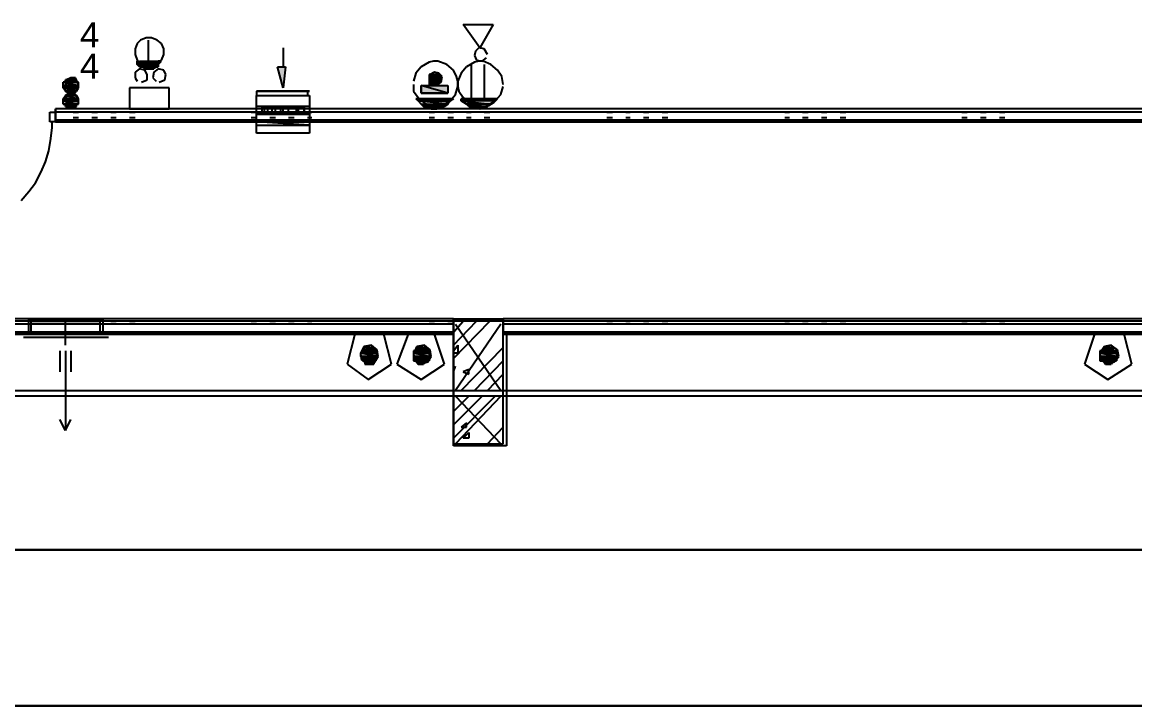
# Model space of a CAD drawing. Header units: millimetres. Extents: x 5 to 415, y 48 to 251.
# Drawn here: x 308.08 to 325.83, y 97.3 to 108.2 of the extents above; entities that cross this region are included whole.
import ezdxf

# ---------------------------------------------------------------- set-up
doc = ezdxf.new("R2010")
doc.units = ezdxf.units.MM
for name, color, linetype in [('H', 7, 'Continuous'), ('P', 7, 'Continuous'), ('T', 7, 'Continuous')]:
    doc.layers.add(name, color=color, linetype=linetype)

msp = doc.modelspace()

# ---------------------------------------------------------------- hatches: boundary and pattern name
at = {"layer": 'H', "linetype": 'Continuous'}
for points in [[(309.915, 107.527), (309.915, 107.562), (309.968, 107.562), (309.915, 107.527)], [(309.968, 107.491), (309.915, 107.527), (309.968, 107.562), (309.968, 107.491)], [(309.968, 107.491), (309.968, 107.562), (310.003, 107.562), (310.003, 107.491), (309.968, 107.491)], [(310.003, 107.491), (310.003, 107.562), (310.056, 107.562), (310.056, 107.438), (310.003, 107.491)], [(310.056, 107.438), (310.056, 107.562), (310.092, 107.562), (310.092, 107.438), (310.056, 107.438)], [(310.092, 107.438), (310.092, 107.562), (310.127, 107.562), (310.127, 107.438), (310.092, 107.438)], [(310.127, 107.438), (310.127, 107.562), (310.18, 107.562), (310.18, 107.438), (310.127, 107.438)], [(310.18, 107.438), (310.18, 107.562), (310.215, 107.562), (310.215, 107.491), (310.18, 107.438)], [(310.215, 107.491), (310.215, 107.562), (310.268, 107.562), (310.268, 107.491), (310.215, 107.491)], [(310.268, 107.527), (310.268, 107.562), (310.303, 107.562), (310.268, 107.527)], [(312.244, 107.156), (312.173, 107.491), (312.297, 107.491), (312.244, 107.156)], [(308.786, 107.227), (308.786, 107.28), (308.945, 107.28), (308.945, 107.227), (308.786, 107.227)], [(308.822, 107.28), (308.857, 107.315), (308.91, 107.28), (308.822, 107.28)], [(314.572, 107.315), (314.572, 107.368), (314.748, 107.368), (314.748, 107.315), (314.572, 107.315)], [(314.572, 107.28), (314.572, 107.315), (314.748, 107.315), (314.748, 107.28), (314.572, 107.28)], [(314.572, 107.227), (314.572, 107.28), (314.748, 107.28), (314.748, 107.227), (314.572, 107.227)], [(308.733, 107.192), (308.733, 107.227), (308.998, 107.227), (308.998, 107.192), (308.733, 107.192)], [(308.733, 107.156), (308.733, 107.192), (308.998, 107.192), (308.998, 107.156), (308.733, 107.156)], [(308.786, 107.103), (308.733, 107.156), (308.998, 107.156), (308.945, 107.103), (308.786, 107.103)], [(308.822, 107.068), (308.786, 107.103), (308.945, 107.103), (308.91, 107.068), (308.822, 107.068)], [(308.786, 107.015), (308.822, 107.068), (308.91, 107.068), (308.945, 107.015), (308.786, 107.015)], [(314.448, 107.068), (314.448, 107.192), (314.872, 107.192), (314.872, 107.068), (314.448, 107.068)], [(314.572, 107.192), (314.572, 107.227), (314.748, 107.227), (314.713, 107.192), (314.572, 107.192)], [(308.733, 106.98), (308.786, 107.015), (308.945, 107.015), (308.998, 106.98), (308.733, 106.98)], [(308.733, 106.927), (308.733, 106.98), (308.998, 106.98), (308.998, 106.927), (308.733, 106.927)], [(308.733, 106.892), (308.733, 106.927), (308.998, 106.927), (308.998, 106.892), (308.733, 106.892)], [(308.786, 106.856), (308.786, 106.892), (308.945, 106.892), (308.945, 106.856), (308.786, 106.856)], [(314.413, 106.927), (314.36, 106.98), (314.96, 106.98), (314.925, 106.927), (314.413, 106.927)], [(314.448, 106.892), (314.413, 106.927), (314.925, 106.927), (314.872, 106.892), (314.448, 106.892)], [(314.501, 106.856), (314.448, 106.892), (314.872, 106.892), (314.837, 106.856), (314.501, 106.856)], [(315.083, 106.927), (315.083, 106.98), (315.683, 106.98), (315.63, 106.927), (315.083, 106.927)], [(315.172, 106.892), (315.083, 106.927), (315.63, 106.927), (315.56, 106.892), (315.172, 106.892)], [(315.207, 106.856), (315.172, 106.892), (315.56, 106.892), (315.507, 106.856), (315.207, 106.856)], [(308.857, 106.803), (308.822, 106.856), (308.91, 106.856), (308.857, 106.803)], [(314.625, 106.803), (314.572, 106.856), (314.748, 106.856), (314.713, 106.803), (314.625, 106.803)], [(315.348, 106.803), (315.26, 106.856), (315.472, 106.856), (315.383, 106.803), (315.348, 106.803)], [(313.514, 102.958), (313.567, 102.993), (313.69, 102.993), (313.725, 102.958), (313.514, 102.958)], [(314.36, 102.958), (314.36, 102.993), (314.537, 102.993), (314.537, 102.958), (314.36, 102.958)], [(325.332, 102.958), (325.332, 102.993), (325.508, 102.993), (325.508, 102.958), (325.332, 102.958)], [(313.478, 102.87), (313.478, 102.923), (313.725, 102.923), (313.778, 102.87), (313.478, 102.87)], [(313.514, 102.835), (313.478, 102.87), (313.725, 102.87), (313.725, 102.835), (313.514, 102.835)], [(313.514, 102.923), (313.514, 102.958), (313.725, 102.958), (313.725, 102.923), (313.514, 102.923)], [(313.514, 102.782), (313.514, 102.835), (313.725, 102.835), (313.725, 102.782), (313.514, 102.782)], [(314.325, 102.923), (314.325, 102.958), (314.572, 102.958), (314.572, 102.923), (314.325, 102.923)], [(314.325, 102.87), (314.325, 102.923), (314.572, 102.923), (314.572, 102.87), (314.325, 102.87)], [(314.325, 102.835), (314.325, 102.87), (314.572, 102.87), (314.572, 102.835), (314.325, 102.835)], [(314.325, 102.782), (314.325, 102.835), (314.572, 102.835), (314.572, 102.782), (314.325, 102.782)], [(325.296, 102.923), (325.296, 102.958), (325.543, 102.958), (325.543, 102.923), (325.296, 102.923)], [(325.296, 102.87), (325.296, 102.923), (325.543, 102.923), (325.543, 102.87), (325.296, 102.87)], [(325.296, 102.835), (325.296, 102.87), (325.543, 102.87), (325.543, 102.835), (325.296, 102.835)], [(325.296, 102.782), (325.296, 102.835), (325.543, 102.835), (325.543, 102.782), (325.296, 102.782)], [(313.567, 102.747), (313.567, 102.782), (313.69, 102.782), (313.69, 102.747), (313.567, 102.747)], [(314.413, 102.747), (314.36, 102.782), (314.537, 102.782), (314.501, 102.747), (314.413, 102.747)], [(325.367, 102.747), (325.332, 102.782), (325.508, 102.782), (325.455, 102.747), (325.367, 102.747)]]:
    msp.add_hatch(color=256, dxfattribs=at).paths.add_polyline_path(points)

# ---------------------------------------------------------------- linework, layer by layer
at = {"layer": 'P'}
for points in [[(315.383, 107.791), (315.119, 108.162)], [(315.119, 108.162), (315.595, 108.162)], [(315.595, 108.162), (315.383, 107.791)], [(310.056, 107.95), (309.968, 107.915)], [(310.056, 107.95), (309.968, 107.915)], [(310.145, 107.95), (310.056, 107.95)], [(310.145, 107.95), (310.056, 107.95)], [(310.233, 107.915), (310.145, 107.95)], [(310.233, 107.915), (310.145, 107.95)], [(309.915, 107.862), (309.88, 107.774)], [(309.915, 107.862), (309.88, 107.774)], [(309.88, 107.774), (309.88, 107.685)], [(309.88, 107.774), (309.88, 107.685)], [(309.968, 107.915), (309.915, 107.862)], [(309.968, 107.915), (309.915, 107.862)], [(310.092, 107.915), (310.092, 107.456)], [(310.303, 107.862), (310.233, 107.915)], [(310.303, 107.862), (310.233, 107.915)], [(310.339, 107.774), (310.303, 107.862)], [(310.339, 107.774), (310.303, 107.862)], [(310.339, 107.685), (310.339, 107.774)], [(310.339, 107.685), (310.339, 107.774)], [(312.244, 107.791), (312.244, 107.491)], [(315.366, 107.791), (315.313, 107.738)], [(315.454, 107.774), (315.366, 107.791)], [(315.507, 107.685), (315.454, 107.774)], [(309.88, 107.685), (309.915, 107.597)], [(309.88, 107.685), (309.915, 107.597)], [(309.915, 107.597), (309.968, 107.527)], [(309.915, 107.597), (309.968, 107.527)], [(310.233, 107.527), (310.303, 107.597)], [(310.233, 107.527), (310.303, 107.597)], [(310.303, 107.597), (310.339, 107.685)], [(310.303, 107.597), (310.339, 107.685)], [(315.313, 107.738), (315.295, 107.668)], [(315.295, 107.668), (315.33, 107.597)], [(315.33, 107.597), (315.419, 107.58)], [(315.419, 107.58), (315.489, 107.633)], [(309.951, 107.456), (309.88, 107.403)], [(309.915, 107.527), (309.915, 107.58)], [(309.915, 107.58), (309.915, 107.527)], [(309.915, 107.527), (309.951, 107.58)], [(309.951, 107.58), (309.915, 107.527)], [(309.915, 107.527), (309.951, 107.58)], [(309.951, 107.491), (309.915, 107.527)], [(310.003, 107.58), (309.951, 107.491)], [(310.003, 107.58), (309.951, 107.491)], [(309.951, 107.491), (309.951, 107.58)], [(309.951, 107.58), (310.003, 107.58)], [(309.951, 107.58), (309.951, 107.491)], [(309.951, 107.491), (310.003, 107.491)], [(310.039, 107.438), (309.951, 107.456)], [(309.968, 107.527), (310.056, 107.491)], [(309.968, 107.527), (310.056, 107.491)], [(310.039, 107.58), (310.003, 107.491)], [(310.039, 107.58), (310.003, 107.491)], [(310.003, 107.491), (310.003, 107.58)], [(310.003, 107.58), (310.039, 107.58)], [(310.003, 107.491), (310.003, 107.58)], [(310.003, 107.491), (310.039, 107.456)], [(310.092, 107.58), (310.039, 107.456)], [(310.092, 107.58), (310.039, 107.456)], [(310.039, 107.456), (310.039, 107.58)], [(310.039, 107.58), (310.092, 107.58)], [(310.039, 107.456), (310.039, 107.58)], [(310.039, 107.456), (310.092, 107.456)], [(310.074, 107.368), (310.039, 107.438)], [(310.127, 107.58), (310.092, 107.456)], [(310.127, 107.58), (310.092, 107.456)], [(310.092, 107.456), (310.092, 107.58)], [(310.092, 107.58), (310.127, 107.58)], [(310.092, 107.456), (310.092, 107.58)], [(310.092, 107.456), (310.127, 107.456)], [(310.109, 107.491), (310.233, 107.527)], [(310.109, 107.491), (310.233, 107.527)], [(310.162, 107.58), (310.127, 107.456)], [(310.162, 107.58), (310.127, 107.456)], [(310.127, 107.456), (310.127, 107.58)], [(310.127, 107.58), (310.162, 107.58)], [(310.127, 107.456), (310.127, 107.58)], [(310.127, 107.456), (310.162, 107.456)], [(310.215, 107.58), (310.162, 107.456)], [(310.215, 107.58), (310.162, 107.456)], [(310.162, 107.456), (310.162, 107.58)], [(310.162, 107.58), (310.215, 107.58)], [(310.162, 107.456), (310.162, 107.58)], [(310.162, 107.456), (310.215, 107.491)], [(310.25, 107.456), (310.18, 107.403)], [(310.25, 107.58), (310.215, 107.491)], [(310.25, 107.58), (310.215, 107.491)], [(310.215, 107.491), (310.215, 107.58)], [(310.215, 107.58), (310.25, 107.58)], [(310.215, 107.491), (310.215, 107.58)], [(310.215, 107.491), (310.25, 107.491)], [(310.303, 107.58), (310.25, 107.58)], [(310.25, 107.58), (310.303, 107.58)], [(310.25, 107.491), (310.25, 107.58)], [(310.25, 107.58), (310.25, 107.491)], [(310.25, 107.491), (310.25, 107.58)], [(310.25, 107.58), (310.25, 107.527)], [(310.25, 107.491), (310.25, 107.58)], [(310.25, 107.527), (310.25, 107.527)], [(310.25, 107.527), (310.25, 107.527)], [(310.25, 107.527), (310.25, 107.491)], [(310.339, 107.438), (310.25, 107.456)], [(310.303, 107.58), (310.303, 107.58)], [(310.303, 107.58), (310.303, 107.58)], [(310.374, 107.368), (310.339, 107.438)], [(312.244, 107.156), (312.155, 107.491)], [(312.155, 107.491), (312.279, 107.491)], [(312.279, 107.491), (312.244, 107.156)], [(314.448, 107.491), (314.36, 107.386)], [(314.572, 107.562), (314.448, 107.491)], [(314.643, 107.58), (314.572, 107.562)], [(314.713, 107.58), (314.643, 107.58)], [(314.854, 107.527), (314.713, 107.58)], [(314.96, 107.438), (314.854, 107.527)], [(315.013, 107.333), (314.96, 107.438)], [(315.172, 107.491), (315.083, 107.386)], [(315.172, 107.491), (315.083, 107.386)], [(315.295, 107.562), (315.172, 107.491)], [(315.295, 107.562), (315.172, 107.491)], [(315.242, 107.527), (315.242, 106.98)], [(315.366, 107.58), (315.295, 107.562)], [(315.366, 107.58), (315.295, 107.562)], [(315.436, 107.58), (315.366, 107.58)], [(315.436, 107.58), (315.366, 107.58)], [(315.56, 107.527), (315.436, 107.58)], [(315.56, 107.527), (315.436, 107.58)], [(315.454, 107.527), (315.454, 106.98)], [(315.666, 107.438), (315.56, 107.527)], [(315.666, 107.438), (315.56, 107.527)], [(315.736, 107.333), (315.666, 107.438)], [(315.736, 107.333), (315.666, 107.438)], [(308.98, 107.244), (308.733, 107.244)], [(308.733, 107.244), (308.769, 107.244)], [(308.98, 107.244), (308.733, 107.244)], [(308.733, 107.244), (308.98, 107.192)], [(308.733, 107.244), (308.98, 107.192)], [(308.733, 107.192), (308.733, 107.244)], [(308.786, 107.28), (308.769, 107.192)], [(308.945, 107.28), (308.769, 107.28)], [(308.769, 107.28), (308.822, 107.28)], [(308.945, 107.28), (308.769, 107.28)], [(308.769, 107.28), (308.945, 107.28)], [(308.769, 107.28), (308.945, 107.28)], [(308.945, 107.28), (308.769, 107.28)], [(308.945, 107.28), (308.769, 107.28)], [(308.769, 107.28), (308.945, 107.244)], [(308.769, 107.28), (308.945, 107.244)], [(308.769, 107.244), (308.769, 107.28)], [(308.945, 107.244), (308.769, 107.244)], [(308.945, 107.244), (308.769, 107.244)], [(308.769, 107.244), (308.98, 107.244)], [(308.769, 107.244), (308.98, 107.244)], [(308.857, 107.315), (308.786, 107.28)], [(308.857, 107.315), (308.822, 107.28)], [(308.822, 107.28), (308.857, 107.315)], [(308.892, 107.28), (308.822, 107.28)], [(308.822, 107.28), (308.892, 107.28)], [(308.822, 107.28), (308.892, 107.28)], [(308.892, 107.28), (308.822, 107.28)], [(308.892, 107.28), (308.822, 107.28)], [(308.822, 107.28), (308.945, 107.28)], [(308.822, 107.28), (308.945, 107.28)], [(308.928, 107.315), (308.857, 107.315)], [(308.892, 107.28), (308.892, 107.28)], [(308.892, 107.28), (308.892, 107.28)], [(308.892, 107.28), (308.892, 107.28)], [(308.892, 107.28), (308.892, 107.28)], [(308.945, 107.28), (308.892, 107.28)], [(308.98, 107.209), (308.928, 107.315)], [(308.945, 107.28), (308.945, 107.28)], [(308.945, 107.28), (308.945, 107.28)], [(308.945, 107.244), (308.945, 107.28)], [(308.98, 107.244), (308.945, 107.244)], [(308.98, 107.192), (308.98, 107.244)], [(309.88, 107.403), (309.88, 107.315)], [(309.88, 107.315), (309.915, 107.262)], [(309.986, 107.244), (310.074, 107.28)], [(310.074, 107.28), (310.074, 107.368)], [(310.18, 107.403), (310.162, 107.315)], [(310.162, 107.315), (310.215, 107.262)], [(310.268, 107.244), (310.356, 107.28)], [(310.356, 107.28), (310.374, 107.368)], [(314.36, 107.386), (314.325, 107.262)], [(314.748, 107.315), (314.572, 107.368)], [(314.572, 107.368), (314.572, 107.315)], [(314.748, 107.315), (314.572, 107.368)], [(314.572, 107.368), (314.748, 107.368)], [(314.572, 107.368), (314.748, 107.368)], [(314.695, 107.368), (314.572, 107.368)], [(314.748, 107.368), (314.572, 107.368)], [(314.572, 107.368), (314.572, 107.368)], [(314.572, 107.368), (314.748, 107.368)], [(314.695, 107.368), (314.572, 107.368)], [(314.572, 107.368), (314.607, 107.368)], [(314.748, 107.28), (314.572, 107.315)], [(314.572, 107.315), (314.572, 107.28)], [(314.748, 107.28), (314.572, 107.315)], [(314.572, 107.315), (314.748, 107.315)], [(314.572, 107.315), (314.748, 107.315)], [(314.748, 107.315), (314.572, 107.315)], [(314.572, 107.315), (314.572, 107.315)], [(314.748, 107.315), (314.572, 107.315)], [(314.572, 107.315), (314.572, 107.315)], [(314.572, 107.315), (314.748, 107.315)], [(314.572, 107.315), (314.748, 107.315)], [(314.572, 107.297), (314.625, 107.209)], [(314.748, 107.244), (314.572, 107.28)], [(314.572, 107.28), (314.572, 107.244)], [(314.748, 107.244), (314.572, 107.28)], [(314.572, 107.28), (314.748, 107.28)], [(314.572, 107.28), (314.748, 107.28)], [(314.748, 107.28), (314.572, 107.28)], [(314.572, 107.28), (314.572, 107.28)], [(314.748, 107.28), (314.572, 107.28)], [(314.572, 107.28), (314.572, 107.28)], [(314.572, 107.28), (314.748, 107.28)], [(314.572, 107.28), (314.748, 107.28)], [(314.748, 107.28), (314.572, 107.28)], [(314.572, 107.28), (314.748, 107.28)], [(314.748, 107.28), (314.572, 107.28)], [(314.572, 107.28), (314.572, 107.28)], [(314.572, 107.28), (314.748, 107.28)], [(314.695, 107.192), (314.572, 107.244)], [(314.572, 107.244), (314.572, 107.192)], [(314.695, 107.192), (314.572, 107.244)], [(314.572, 107.244), (314.748, 107.244)], [(314.572, 107.244), (314.748, 107.244)], [(314.748, 107.244), (314.572, 107.244)], [(314.572, 107.244), (314.572, 107.244)], [(314.748, 107.244), (314.572, 107.244)], [(314.572, 107.244), (314.572, 107.244)], [(314.572, 107.244), (314.748, 107.244)], [(314.572, 107.244), (314.748, 107.244)], [(314.748, 107.244), (314.572, 107.244)], [(314.572, 107.244), (314.748, 107.244)], [(314.748, 107.244), (314.572, 107.244)], [(314.572, 107.244), (314.572, 107.244)], [(314.572, 107.244), (314.748, 107.244)], [(314.66, 107.403), (314.59, 107.368)], [(314.607, 107.368), (314.695, 107.368)], [(314.695, 107.368), (314.607, 107.368)], [(314.607, 107.368), (314.695, 107.368)], [(314.607, 107.368), (314.695, 107.368)], [(314.695, 107.368), (314.607, 107.368)], [(314.607, 107.368), (314.607, 107.368)], [(314.695, 107.368), (314.607, 107.368)], [(314.607, 107.368), (314.66, 107.368)], [(314.66, 107.368), (314.607, 107.368)], [(314.607, 107.368), (314.66, 107.368)], [(314.731, 107.386), (314.66, 107.403)], [(314.66, 107.368), (314.695, 107.368)], [(314.66, 107.368), (314.66, 107.368)], [(314.66, 107.368), (314.66, 107.368)], [(314.748, 107.368), (314.695, 107.368)], [(314.748, 107.244), (314.695, 107.192)], [(314.695, 107.192), (314.766, 107.244)], [(314.784, 107.333), (314.731, 107.386)], [(314.748, 107.368), (314.748, 107.315)], [(314.748, 107.315), (314.748, 107.28)], [(314.748, 107.28), (314.748, 107.244)], [(314.766, 107.244), (314.784, 107.333)], [(315.031, 107.262), (315.013, 107.333)], [(315.083, 107.386), (315.031, 107.262)], [(315.083, 107.386), (315.031, 107.262)], [(315.031, 107.262), (315.031, 107.174)], [(315.031, 107.262), (315.031, 107.174)], [(315.031, 107.174), (315.031, 107.262)], [(315.754, 107.209), (315.736, 107.333)], [(315.754, 107.209), (315.736, 107.333)], [(308.98, 107.192), (308.733, 107.192)], [(308.98, 107.192), (308.733, 107.192)], [(308.733, 107.192), (308.98, 107.192)], [(308.733, 107.192), (308.98, 107.192)], [(308.98, 107.192), (308.733, 107.192)], [(308.98, 107.192), (308.733, 107.192)], [(308.733, 107.192), (308.98, 107.156)], [(308.733, 107.192), (308.98, 107.156)], [(308.733, 107.156), (308.733, 107.192)], [(308.98, 107.156), (308.733, 107.156)], [(308.98, 107.156), (308.733, 107.156)], [(308.733, 107.156), (308.98, 107.156)], [(308.733, 107.156), (308.98, 107.156)], [(308.98, 107.156), (308.733, 107.156)], [(308.98, 107.156), (308.733, 107.156)], [(308.733, 107.156), (308.945, 107.103)], [(308.733, 107.156), (308.945, 107.103)], [(308.769, 107.103), (308.733, 107.156)], [(308.769, 107.192), (308.822, 107.121)], [(308.945, 107.103), (308.769, 107.103)], [(308.945, 107.103), (308.769, 107.103)], [(308.769, 107.103), (308.945, 107.103)], [(308.769, 107.103), (308.945, 107.103)], [(308.945, 107.103), (308.769, 107.103)], [(308.945, 107.103), (308.769, 107.103)], [(308.769, 107.103), (308.945, 107.103)], [(308.945, 107.103), (308.769, 107.103)], [(308.769, 107.103), (308.945, 107.103)], [(308.945, 107.103), (308.769, 107.103)], [(308.769, 107.103), (308.892, 107.068)], [(308.769, 107.103), (308.892, 107.068)], [(308.822, 107.068), (308.769, 107.103)], [(308.769, 107.033), (308.822, 107.068)], [(308.857, 107.068), (308.786, 107.015)], [(308.822, 107.121), (308.892, 107.121)], [(308.857, 107.068), (308.822, 107.068)], [(308.822, 107.068), (308.857, 107.068)], [(308.892, 107.068), (308.822, 107.068)], [(308.822, 107.068), (308.892, 107.068)], [(308.822, 107.068), (308.892, 107.068)], [(308.892, 107.068), (308.822, 107.068)], [(308.892, 107.068), (308.822, 107.068)], [(308.822, 107.068), (308.945, 107.033)], [(308.822, 107.068), (308.945, 107.033)], [(308.892, 107.068), (308.822, 107.068)], [(308.892, 107.068), (308.822, 107.068)], [(308.822, 107.068), (308.892, 107.068)], [(308.822, 107.068), (308.892, 107.068)], [(308.892, 107.068), (308.822, 107.068)], [(308.857, 107.068), (308.822, 107.068)], [(308.822, 107.068), (308.857, 107.068)], [(308.928, 107.05), (308.857, 107.068)], [(308.857, 107.068), (308.892, 107.068)], [(308.892, 107.068), (308.857, 107.068)], [(308.892, 107.121), (308.963, 107.156)], [(308.892, 107.068), (308.945, 107.103)], [(308.892, 107.068), (308.892, 107.068)], [(308.892, 107.068), (308.892, 107.068)], [(308.892, 107.068), (308.892, 107.068)], [(308.892, 107.068), (308.892, 107.068)], [(308.945, 107.033), (308.892, 107.068)], [(308.892, 107.068), (308.892, 107.068)], [(308.892, 107.068), (308.892, 107.068)], [(308.945, 107.103), (308.98, 107.156)], [(308.945, 107.103), (308.945, 107.103)], [(308.945, 107.103), (308.945, 107.103)], [(308.945, 107.103), (308.945, 107.103)], [(308.98, 107.192), (308.98, 107.192)], [(308.98, 107.192), (308.98, 107.192)], [(308.98, 107.156), (308.98, 107.192)], [(308.98, 107.156), (308.98, 107.156)], [(308.98, 107.156), (308.98, 107.156)], [(310.427, 107.156), (309.792, 107.156)], [(309.792, 107.156), (309.792, 106.821)], [(310.427, 106.821), (310.427, 107.156)], [(312.667, 107.103), (311.82, 107.103)], [(311.82, 107.103), (312.667, 107.103)], [(311.82, 107.103), (311.82, 107.033)], [(312.632, 107.103), (312.632, 107.033)], [(314.325, 107.209), (314.325, 107.103)], [(314.325, 107.103), (314.396, 106.998)], [(314.872, 107.068), (314.448, 107.192)], [(314.448, 107.192), (314.448, 107.068)], [(314.872, 107.068), (314.448, 107.192)], [(314.448, 107.192), (314.872, 107.192)], [(314.448, 107.192), (314.872, 107.192)], [(314.448, 107.068), (314.448, 107.192)], [(314.448, 107.068), (314.872, 107.068)], [(314.872, 107.068), (314.448, 107.068)], [(314.572, 107.192), (314.695, 107.192)], [(314.695, 107.192), (314.572, 107.192)], [(314.572, 107.192), (314.695, 107.192)], [(314.607, 107.192), (314.572, 107.192)], [(314.572, 107.192), (314.695, 107.192)], [(314.607, 107.192), (314.607, 107.192)], [(314.607, 107.192), (314.607, 107.192)], [(314.66, 107.192), (314.607, 107.192)], [(314.607, 107.192), (314.66, 107.192)], [(314.607, 107.192), (314.66, 107.192)], [(314.66, 107.192), (314.607, 107.192)], [(314.607, 107.192), (314.695, 107.192)], [(314.695, 107.192), (314.607, 107.192)], [(314.695, 107.192), (314.607, 107.192)], [(314.625, 107.209), (314.695, 107.192)], [(314.872, 107.192), (314.872, 107.068)], [(314.872, 107.192), (314.872, 107.068)], [(314.995, 107.05), (315.031, 107.174)], [(315.031, 107.174), (315.048, 107.103)], [(315.031, 107.174), (315.048, 107.103)], [(315.048, 107.103), (315.119, 106.998)], [(315.048, 107.103), (315.119, 106.998)], [(315.718, 107.05), (315.754, 107.174)], [(315.718, 107.05), (315.754, 107.174)], [(308.733, 106.98), (308.769, 107.033)], [(308.98, 106.98), (308.733, 106.98)], [(308.98, 106.98), (308.733, 106.98)], [(308.733, 106.98), (308.98, 106.98)], [(308.733, 106.98), (308.98, 106.98)], [(308.98, 106.98), (308.733, 106.98)], [(308.98, 106.98), (308.733, 106.98)], [(308.733, 106.98), (308.98, 106.945)], [(308.733, 106.98), (308.98, 106.945)], [(308.733, 106.945), (308.733, 106.98)], [(308.98, 106.945), (308.733, 106.945)], [(308.98, 106.945), (308.733, 106.945)], [(308.733, 106.945), (308.98, 106.945)], [(308.733, 106.945), (308.98, 106.945)], [(308.98, 106.945), (308.733, 106.945)], [(308.98, 106.945), (308.733, 106.945)], [(308.733, 106.945), (308.98, 106.892)], [(308.733, 106.945), (308.98, 106.892)], [(308.733, 106.892), (308.733, 106.945)], [(308.98, 106.892), (308.733, 106.892)], [(308.98, 106.892), (308.733, 106.892)], [(308.733, 106.892), (308.945, 106.892)], [(308.733, 106.892), (308.945, 106.892)], [(308.769, 106.892), (308.733, 106.892)], [(308.945, 107.033), (308.769, 107.033)], [(308.945, 107.033), (308.769, 107.033)], [(308.769, 107.033), (308.945, 107.033)], [(308.769, 107.033), (308.945, 107.033)], [(308.945, 107.033), (308.769, 107.033)], [(308.945, 107.033), (308.769, 107.033)], [(308.769, 107.033), (308.945, 107.033)], [(308.945, 107.033), (308.769, 107.033)], [(308.769, 107.033), (308.945, 107.033)], [(308.945, 107.033), (308.769, 107.033)], [(308.769, 107.033), (308.98, 106.98)], [(308.769, 107.033), (308.98, 106.98)], [(308.786, 107.015), (308.769, 106.945)], [(308.769, 106.945), (308.822, 106.874)], [(308.945, 106.892), (308.769, 106.892)], [(308.945, 106.892), (308.769, 106.892)], [(308.769, 106.892), (308.945, 106.856)], [(308.769, 106.892), (308.945, 106.856)], [(308.769, 106.856), (308.769, 106.892)], [(308.892, 106.856), (308.963, 106.909)], [(308.98, 106.962), (308.928, 107.05)], [(308.945, 107.033), (308.945, 107.033)], [(308.945, 107.033), (308.945, 107.033)], [(308.945, 107.033), (308.945, 107.033)], [(308.98, 106.98), (308.945, 107.033)], [(308.945, 106.892), (308.98, 106.892)], [(308.945, 106.856), (308.945, 106.892)], [(308.98, 106.98), (308.98, 106.98)], [(308.98, 106.98), (308.98, 106.98)], [(308.98, 106.945), (308.98, 106.98)], [(308.98, 106.945), (308.98, 106.945)], [(308.98, 106.945), (308.98, 106.945)], [(308.98, 106.892), (308.98, 106.945)], [(311.82, 106.733), (311.82, 107.033)], [(311.82, 107.033), (312.667, 107.033)], [(312.667, 107.033), (312.667, 106.733)], [(314.907, 106.945), (314.36, 106.98)], [(314.36, 106.98), (314.396, 106.945)], [(314.907, 106.945), (314.36, 106.98)], [(314.36, 106.98), (314.96, 106.98)], [(314.96, 106.98), (314.36, 106.98)], [(314.396, 106.998), (314.501, 106.909)], [(314.872, 106.892), (314.396, 106.945)], [(314.396, 106.945), (314.448, 106.892)], [(314.872, 106.892), (314.396, 106.945)], [(314.396, 106.945), (314.907, 106.945)], [(314.396, 106.945), (314.907, 106.945)], [(314.819, 106.856), (314.448, 106.892)], [(314.448, 106.892), (314.484, 106.856)], [(314.819, 106.856), (314.448, 106.892)], [(314.448, 106.892), (314.872, 106.892)], [(314.448, 106.892), (314.872, 106.892)], [(314.501, 106.909), (314.643, 106.856)], [(314.784, 106.874), (314.907, 106.945)], [(314.872, 106.892), (314.819, 106.856)], [(314.907, 106.945), (314.872, 106.892)], [(314.907, 106.945), (314.995, 107.05)], [(314.96, 106.98), (314.907, 106.945)], [(315.666, 106.98), (315.083, 106.98)], [(315.083, 106.98), (315.63, 106.945)], [(315.083, 106.98), (315.63, 106.945)], [(315.083, 106.945), (315.083, 106.98)], [(315.666, 106.98), (315.083, 106.98)], [(315.63, 106.945), (315.083, 106.945)], [(315.63, 106.945), (315.083, 106.945)], [(315.083, 106.945), (315.542, 106.892)], [(315.083, 106.945), (315.542, 106.892)], [(315.172, 106.892), (315.083, 106.945)], [(315.101, 107.015), (315.189, 106.927)], [(315.119, 106.998), (315.225, 106.909)], [(315.119, 106.998), (315.225, 106.909)], [(315.542, 106.892), (315.172, 106.892)], [(315.542, 106.892), (315.172, 106.892)], [(315.172, 106.892), (315.507, 106.856)], [(315.172, 106.892), (315.507, 106.856)], [(315.207, 106.856), (315.172, 106.892)], [(315.189, 106.927), (315.26, 106.874)], [(315.225, 106.909), (315.366, 106.856)], [(315.225, 106.909), (315.366, 106.856)], [(315.507, 106.874), (315.63, 106.945)], [(315.507, 106.874), (315.63, 106.945)], [(315.507, 106.856), (315.542, 106.892)], [(315.524, 106.874), (315.613, 106.927)], [(315.542, 106.892), (315.63, 106.945)], [(315.613, 106.927), (315.666, 106.98)], [(315.63, 106.945), (315.718, 107.05)], [(315.63, 106.945), (315.718, 107.05)], [(315.63, 106.945), (315.666, 106.98)], [(308.522, 106.609), (308.522, 106.768)], [(308.522, 106.768), (308.61, 106.768)], [(350.432, 106.821), (308.61, 106.821)], [(350.432, 106.821), (308.61, 106.821)], [(308.61, 106.821), (308.61, 106.609)], [(308.61, 106.609), (308.61, 106.821)], [(308.61, 106.821), (308.61, 106.609)], [(308.61, 106.609), (308.61, 106.821)], [(308.61, 106.821), (308.61, 106.609)], [(308.61, 106.609), (308.61, 106.821)], [(308.61, 106.821), (308.61, 106.609)], [(308.61, 106.821), (308.61, 106.609)], [(350.432, 106.768), (308.61, 106.768)], [(308.61, 106.768), (308.61, 106.609)], [(308.945, 106.856), (308.769, 106.856)], [(308.945, 106.856), (308.769, 106.856)], [(308.769, 106.856), (308.945, 106.856)], [(308.769, 106.856), (308.945, 106.856)], [(308.945, 106.856), (308.769, 106.856)], [(308.945, 106.856), (308.769, 106.856)], [(308.769, 106.856), (308.892, 106.856)], [(308.769, 106.856), (308.892, 106.856)], [(308.822, 106.856), (308.769, 106.856)], [(308.822, 106.874), (308.892, 106.856)], [(308.892, 106.856), (308.822, 106.856)], [(308.892, 106.856), (308.822, 106.856)], [(308.822, 106.856), (308.892, 106.856)], [(308.822, 106.856), (308.892, 106.856)], [(308.892, 106.856), (308.822, 106.856)], [(308.857, 106.821), (308.822, 106.856)], [(308.822, 106.856), (308.857, 106.821)], [(308.857, 106.821), (308.892, 106.856)], [(308.892, 106.856), (308.857, 106.821)], [(308.892, 106.856), (308.945, 106.856)], [(308.892, 106.856), (308.892, 106.856)], [(308.892, 106.856), (308.892, 106.856)], [(308.892, 106.768), (308.98, 106.768)], [(308.945, 106.856), (308.945, 106.856)], [(308.945, 106.856), (308.945, 106.856)], [(309.192, 106.768), (309.28, 106.768)], [(309.492, 106.768), (309.58, 106.768)], [(309.792, 106.821), (310.427, 106.821)], [(309.792, 106.768), (309.88, 106.768)], [(311.732, 106.768), (311.82, 106.768)], [(312.667, 106.856), (311.82, 106.856)], [(312.667, 106.856), (311.82, 106.856)], [(312.667, 106.821), (311.82, 106.821)], [(312.667, 106.821), (311.82, 106.821)], [(312.667, 106.821), (311.82, 106.821)], [(312.667, 106.768), (311.82, 106.768)], [(312.667, 106.768), (311.82, 106.768)], [(312.667, 106.768), (311.82, 106.768)], [(312.667, 106.733), (311.82, 106.733)], [(311.82, 106.733), (312.667, 106.733)], [(311.82, 106.433), (311.82, 106.733)], [(311.908, 106.733), (311.908, 106.856)], [(311.908, 106.856), (312.579, 106.856)], [(312.579, 106.733), (311.908, 106.733)], [(311.944, 106.733), (311.944, 106.856)], [(311.997, 106.733), (311.997, 106.856)], [(312.032, 106.768), (312.12, 106.768)], [(312.067, 106.733), (312.067, 106.856)], [(312.12, 106.733), (312.12, 106.856)], [(312.208, 106.733), (312.208, 106.856)], [(312.244, 106.733), (312.244, 106.856)], [(312.332, 106.733), (312.332, 106.856)], [(312.332, 106.768), (312.42, 106.768)], [(312.455, 106.733), (312.455, 106.856)], [(312.491, 106.733), (312.491, 106.856)], [(312.579, 106.733), (312.579, 106.856)], [(312.579, 106.856), (312.579, 106.733)], [(312.632, 106.768), (312.702, 106.768)], [(312.667, 106.733), (312.667, 106.433)], [(314.748, 106.856), (314.484, 106.856)], [(314.484, 106.856), (314.572, 106.856)], [(314.748, 106.856), (314.484, 106.856)], [(314.484, 106.856), (314.819, 106.856)], [(314.484, 106.856), (314.819, 106.856)], [(314.695, 106.821), (314.572, 106.856)], [(314.572, 106.856), (314.607, 106.821)], [(314.695, 106.821), (314.572, 106.856)], [(314.572, 106.856), (314.748, 106.856)], [(314.572, 106.856), (314.748, 106.856)], [(314.572, 106.768), (314.66, 106.768)], [(314.607, 106.821), (314.695, 106.821)], [(314.643, 106.856), (314.713, 106.856)], [(314.748, 106.856), (314.695, 106.821)], [(314.713, 106.856), (314.784, 106.874)], [(314.819, 106.856), (314.748, 106.856)], [(314.872, 106.768), (314.96, 106.768)], [(315.172, 106.768), (315.242, 106.768)], [(315.507, 106.856), (315.207, 106.856)], [(315.507, 106.856), (315.207, 106.856)], [(315.207, 106.856), (315.454, 106.856)], [(315.207, 106.856), (315.454, 106.856)], [(315.242, 106.856), (315.207, 106.856)], [(315.454, 106.856), (315.242, 106.856)], [(315.454, 106.856), (315.242, 106.856)], [(315.242, 106.856), (315.383, 106.821)], [(315.242, 106.856), (315.383, 106.821)], [(315.33, 106.821), (315.242, 106.856)], [(315.26, 106.874), (315.348, 106.856)], [(315.383, 106.821), (315.33, 106.821)], [(315.348, 106.856), (315.436, 106.856)], [(315.366, 106.856), (315.436, 106.856)], [(315.366, 106.856), (315.436, 106.856)], [(315.383, 106.821), (315.454, 106.856)], [(315.436, 106.856), (315.507, 106.874)], [(315.436, 106.856), (315.507, 106.874)], [(315.436, 106.856), (315.524, 106.874)], [(315.454, 106.856), (315.507, 106.856)], [(315.454, 106.768), (315.542, 106.768)], [(317.412, 106.768), (317.5, 106.768)], [(317.712, 106.768), (317.782, 106.768)], [(317.994, 106.768), (318.082, 106.768)], [(318.294, 106.768), (318.382, 106.768)], [(320.252, 106.768), (320.322, 106.768)], [(320.534, 106.768), (320.622, 106.768)], [(320.834, 106.768), (320.922, 106.768)], [(321.134, 106.768), (321.222, 106.768)], [(323.074, 106.768), (323.162, 106.768)], [(323.374, 106.768), (323.462, 106.768)], [(323.674, 106.768), (323.762, 106.768)], [(308.61, 106.609), (308.522, 106.609)], [(308.539, 106.345), (308.557, 106.521)], [(308.557, 106.521), (308.557, 106.627)], [(308.61, 106.645), (350.432, 106.645)], [(308.61, 106.609), (350.432, 106.609)], [(308.61, 106.609), (350.432, 106.609)], [(308.892, 106.68), (308.98, 106.68)], [(308.892, 106.609), (308.98, 106.609)], [(309.192, 106.68), (309.28, 106.68)], [(309.192, 106.609), (309.28, 106.609)], [(309.492, 106.68), (309.58, 106.68)], [(309.492, 106.609), (309.58, 106.609)], [(309.792, 106.68), (309.88, 106.68)], [(309.792, 106.609), (309.88, 106.609)], [(311.732, 106.68), (311.82, 106.68)], [(311.732, 106.609), (311.82, 106.609)], [(311.82, 106.609), (312.667, 106.609)], [(312.667, 106.557), (311.82, 106.609)], [(311.82, 106.557), (312.667, 106.557)], [(312.032, 106.68), (312.12, 106.68)], [(312.032, 106.609), (312.12, 106.609)], [(312.332, 106.68), (312.42, 106.68)], [(312.332, 106.609), (312.42, 106.609)], [(312.632, 106.68), (312.702, 106.68)], [(312.632, 106.609), (312.702, 106.609)], [(314.572, 106.68), (314.66, 106.68)], [(314.572, 106.609), (314.66, 106.609)], [(314.872, 106.68), (314.96, 106.68)], [(314.872, 106.609), (314.96, 106.609)], [(315.172, 106.68), (315.242, 106.68)], [(315.172, 106.609), (315.242, 106.609)], [(315.454, 106.68), (315.542, 106.68)], [(315.454, 106.609), (315.542, 106.609)], [(317.412, 106.68), (317.5, 106.68)], [(317.412, 106.609), (317.5, 106.609)], [(317.712, 106.68), (317.782, 106.68)], [(317.712, 106.609), (317.782, 106.609)], [(317.994, 106.68), (318.082, 106.68)], [(317.994, 106.609), (318.082, 106.609)], [(318.294, 106.68), (318.382, 106.68)], [(318.294, 106.609), (318.382, 106.609)], [(320.252, 106.68), (320.322, 106.68)], [(320.252, 106.609), (320.322, 106.609)], [(320.534, 106.68), (320.622, 106.68)], [(320.534, 106.609), (320.622, 106.609)], [(320.834, 106.68), (320.922, 106.68)], [(320.834, 106.609), (320.922, 106.609)], [(321.134, 106.68), (321.222, 106.68)], [(321.134, 106.609), (321.222, 106.609)], [(323.074, 106.68), (323.162, 106.68)], [(323.074, 106.609), (323.162, 106.609)], [(323.374, 106.68), (323.462, 106.68)], [(323.374, 106.609), (323.462, 106.609)], [(323.674, 106.68), (323.762, 106.68)], [(323.674, 106.609), (323.762, 106.609)], [(308.504, 106.151), (308.539, 106.345)], [(312.667, 106.433), (311.82, 106.433)], [(308.451, 105.974), (308.504, 106.151)], [(308.293, 105.639), (308.381, 105.816)], [(308.381, 105.816), (308.451, 105.974)], [(308.187, 105.498), (308.293, 105.639)], [(308.063, 105.357), (308.187, 105.498)], [(314.96, 103.47), (303.653, 103.47)], [(314.96, 103.434), (303.653, 103.434)], [(314.96, 103.382), (303.653, 103.382)], [(308.187, 103.47), (309.368, 103.47)], [(308.187, 103.223), (308.187, 103.47)], [(308.222, 103.47), (309.316, 103.47)], [(308.222, 103.434), (309.316, 103.434)], [(308.222, 103.258), (308.222, 103.434)], [(309.069, 103.47), (308.469, 103.47)], [(308.769, 103.046), (308.769, 103.47)], [(308.892, 103.434), (308.98, 103.434)], [(309.192, 103.434), (309.28, 103.434)], [(309.316, 103.434), (309.316, 103.258)], [(309.368, 103.47), (309.368, 103.223)], [(309.492, 103.434), (309.58, 103.434)], [(309.792, 103.434), (309.88, 103.434)], [(311.732, 103.434), (311.82, 103.434)], [(312.032, 103.434), (312.12, 103.434)], [(312.332, 103.434), (312.42, 103.434)], [(312.632, 103.434), (312.702, 103.434)], [(314.572, 103.434), (314.66, 103.434)], [(314.872, 103.434), (314.96, 103.434)], [(314.96, 103.47), (315.754, 103.47)], [(314.96, 103.382), (314.96, 103.47)], [(314.96, 103.258), (315.119, 103.434)], [(314.96, 103.046), (315.33, 103.434)], [(314.96, 102.835), (315.542, 103.434)], [(315.754, 103.434), (314.96, 103.434)], [(314.96, 103.434), (314.96, 102.323)], [(314.96, 103.258), (314.96, 103.382)], [(314.995, 103.382), (315.718, 102.323)], [(315.718, 103.382), (314.995, 102.323)], [(328.119, 103.47), (315.754, 103.47)], [(315.754, 103.47), (315.754, 103.382)], [(315.754, 102.323), (315.754, 103.434)], [(328.119, 103.434), (315.754, 103.434)], [(315.754, 103.382), (315.754, 103.258)], [(328.119, 103.382), (315.754, 103.382)], [(317.412, 103.434), (317.5, 103.434)], [(317.712, 103.434), (317.782, 103.434)], [(317.994, 103.434), (318.082, 103.434)], [(318.294, 103.434), (318.382, 103.434)], [(320.252, 103.434), (320.322, 103.434)], [(320.534, 103.434), (320.622, 103.434)], [(320.834, 103.434), (320.922, 103.434)], [(321.134, 103.434), (321.222, 103.434)], [(323.074, 103.434), (323.162, 103.434)], [(323.374, 103.434), (323.462, 103.434)], [(323.674, 103.434), (323.762, 103.434)], [(314.96, 103.258), (303.953, 103.258)], [(303.989, 103.223), (314.96, 103.223)], [(314.96, 103.223), (303.989, 103.223)], [(309.457, 103.223), (308.098, 103.223)], [(309.457, 103.17), (308.098, 103.17)], [(309.368, 103.223), (308.187, 103.223)], [(309.316, 103.258), (308.222, 103.258)], [(313.39, 103.223), (313.267, 102.747)], [(313.849, 103.223), (313.39, 103.223)], [(313.972, 102.747), (313.849, 103.223)], [(314.237, 103.223), (314.06, 102.747)], [(314.66, 103.223), (314.237, 103.223)], [(314.819, 102.747), (314.66, 103.223)], [(314.96, 101.441), (314.96, 103.223)], [(328.119, 103.258), (315.754, 103.258)], [(315.754, 103.223), (328.119, 103.223)], [(328.119, 103.223), (315.754, 103.223)], [(315.807, 103.223), (315.807, 101.441)], [(325.191, 103.223), (325.032, 102.747)], [(325.667, 103.223), (325.191, 103.223)], [(325.79, 102.747), (325.667, 103.223)], [(313.531, 103.029), (313.478, 102.923)], [(313.549, 103.011), (313.514, 102.958)], [(313.655, 103.046), (313.531, 103.029)], [(313.725, 102.958), (313.549, 103.011)], [(313.725, 102.958), (313.549, 103.011)], [(313.549, 103.011), (313.69, 103.011)], [(313.549, 103.011), (313.69, 103.011)], [(313.69, 103.011), (313.549, 103.011)], [(313.549, 103.011), (313.549, 103.011)], [(313.69, 103.011), (313.549, 103.011)], [(313.549, 103.011), (313.549, 103.011)], [(313.549, 103.011), (313.69, 103.011)], [(313.549, 103.011), (313.69, 103.011)], [(313.602, 103.011), (313.549, 103.011)], [(313.69, 103.011), (313.602, 103.011)], [(313.69, 103.011), (313.602, 103.011)], [(313.602, 103.011), (313.637, 103.011)], [(313.602, 103.011), (313.602, 103.011)], [(313.602, 103.011), (313.602, 103.011)], [(313.637, 103.011), (313.602, 103.011)], [(313.602, 103.011), (313.637, 103.011)], [(313.637, 103.011), (313.69, 103.011)], [(313.743, 102.976), (313.655, 103.046)], [(313.69, 103.011), (313.725, 102.958)], [(313.761, 102.87), (313.743, 102.976)], [(314.378, 103.029), (314.325, 102.923)], [(314.537, 102.958), (314.36, 103.011)], [(314.36, 103.011), (314.36, 102.958)], [(314.537, 102.958), (314.36, 103.011)], [(314.36, 103.011), (314.537, 103.011)], [(314.36, 103.011), (314.537, 103.011)], [(314.396, 103.011), (314.36, 103.011)], [(314.501, 103.046), (314.378, 103.029)], [(314.537, 103.011), (314.396, 103.011)], [(314.537, 103.011), (314.396, 103.011)], [(314.396, 103.011), (314.484, 103.011)], [(314.396, 103.011), (314.484, 103.011)], [(314.484, 103.011), (314.396, 103.011)], [(314.396, 103.011), (314.396, 103.011)], [(314.484, 103.011), (314.396, 103.011)], [(314.396, 103.011), (314.396, 103.011)], [(314.396, 103.011), (314.484, 103.011)], [(314.448, 103.011), (314.396, 103.011)], [(314.396, 103.011), (314.448, 103.011)], [(314.448, 103.011), (314.484, 103.011)], [(314.484, 103.011), (314.448, 103.011)], [(314.484, 103.011), (314.537, 103.011)], [(314.59, 102.976), (314.501, 103.046)], [(314.537, 103.011), (314.537, 102.958)], [(314.607, 102.87), (314.59, 102.976)], [(314.96, 102.958), (315.031, 103.046)], [(315.031, 103.046), (315.031, 102.923)], [(315.083, 102.323), (315.754, 103.011)], [(325.349, 103.029), (325.279, 102.923)], [(325.49, 102.958), (325.332, 103.011)], [(325.332, 103.011), (325.332, 102.958)], [(325.49, 102.958), (325.332, 103.011)], [(325.332, 103.011), (325.49, 103.011)], [(325.332, 103.011), (325.49, 103.011)], [(325.367, 103.011), (325.332, 103.011)], [(325.455, 103.046), (325.349, 103.029)], [(325.49, 103.011), (325.367, 103.011)], [(325.49, 103.011), (325.367, 103.011)], [(325.367, 103.011), (325.455, 103.011)], [(325.367, 103.011), (325.455, 103.011)], [(325.455, 103.011), (325.367, 103.011)], [(325.367, 103.011), (325.367, 103.011)], [(325.455, 103.011), (325.367, 103.011)], [(325.367, 103.011), (325.367, 103.011)], [(325.367, 103.011), (325.455, 103.011)], [(325.402, 103.011), (325.367, 103.011)], [(325.367, 103.011), (325.402, 103.011)], [(325.402, 103.011), (325.455, 103.011)], [(325.455, 103.011), (325.402, 103.011)], [(325.561, 102.976), (325.455, 103.046)], [(325.455, 103.011), (325.49, 103.011)], [(325.49, 103.011), (325.49, 102.958)], [(325.579, 102.87), (325.561, 102.976)], [(308.681, 102.958), (308.681, 102.623)], [(308.769, 102.958), (308.769, 101.688)], [(308.857, 102.958), (308.857, 102.623)], [(313.761, 102.87), (313.478, 102.923)], [(313.478, 102.923), (313.478, 102.87)], [(313.761, 102.87), (313.478, 102.923)], [(313.478, 102.923), (313.725, 102.923)], [(313.725, 102.923), (313.478, 102.923)], [(313.478, 102.923), (313.514, 102.923)], [(313.478, 102.905), (313.496, 102.817)], [(313.725, 102.835), (313.478, 102.87)], [(313.478, 102.87), (313.514, 102.835)], [(313.725, 102.835), (313.478, 102.87)], [(313.478, 102.87), (313.725, 102.87)], [(313.478, 102.87), (313.725, 102.87)], [(313.761, 102.87), (313.478, 102.87)], [(313.725, 102.87), (313.478, 102.87)], [(313.478, 102.87), (313.478, 102.87)], [(313.478, 102.87), (313.725, 102.87)], [(313.478, 102.87), (313.761, 102.87)], [(313.496, 102.817), (313.584, 102.747)], [(313.725, 102.923), (313.514, 102.958)], [(313.514, 102.958), (313.514, 102.923)], [(313.725, 102.923), (313.514, 102.958)], [(313.514, 102.958), (313.725, 102.958)], [(313.514, 102.958), (313.725, 102.958)], [(313.725, 102.958), (313.514, 102.958)], [(313.514, 102.958), (313.514, 102.958)], [(313.725, 102.958), (313.514, 102.958)], [(313.514, 102.958), (313.514, 102.958)], [(313.514, 102.958), (313.725, 102.958)], [(313.514, 102.958), (313.725, 102.958)], [(313.514, 102.923), (313.725, 102.923)], [(313.725, 102.923), (313.514, 102.923)], [(313.514, 102.923), (313.725, 102.923)], [(313.514, 102.923), (313.725, 102.923)], [(313.725, 102.799), (313.514, 102.835)], [(313.514, 102.835), (313.514, 102.799)], [(313.725, 102.799), (313.514, 102.835)], [(313.514, 102.835), (313.725, 102.835)], [(313.514, 102.835), (313.725, 102.835)], [(313.69, 102.799), (313.514, 102.799)], [(313.514, 102.799), (313.549, 102.799)], [(313.69, 102.799), (313.514, 102.799)], [(313.514, 102.799), (313.725, 102.799)], [(313.514, 102.799), (313.725, 102.799)], [(313.725, 102.799), (313.514, 102.799)], [(313.514, 102.799), (313.514, 102.799)], [(313.725, 102.799), (313.514, 102.799)], [(313.514, 102.799), (313.514, 102.799)], [(313.514, 102.799), (313.725, 102.799)], [(313.514, 102.799), (313.725, 102.799)], [(313.69, 102.747), (313.549, 102.799)], [(313.549, 102.799), (313.549, 102.747)], [(313.69, 102.747), (313.549, 102.799)], [(313.549, 102.799), (313.69, 102.799)], [(313.549, 102.799), (313.69, 102.799)], [(313.69, 102.799), (313.69, 102.747)], [(313.725, 102.799), (313.69, 102.799)], [(313.708, 102.782), (313.761, 102.87)], [(313.725, 102.958), (313.725, 102.923)], [(313.725, 102.923), (313.761, 102.87)], [(313.725, 102.87), (313.725, 102.835)], [(313.725, 102.87), (313.761, 102.87)], [(313.725, 102.835), (313.725, 102.799)], [(314.572, 102.923), (314.325, 102.958)], [(314.325, 102.958), (314.325, 102.923)], [(314.572, 102.923), (314.325, 102.958)], [(314.325, 102.958), (314.572, 102.958)], [(314.325, 102.958), (314.572, 102.958)], [(314.36, 102.958), (314.325, 102.958)], [(314.572, 102.87), (314.325, 102.923)], [(314.325, 102.923), (314.325, 102.87)], [(314.572, 102.87), (314.325, 102.923)], [(314.325, 102.923), (314.572, 102.923)], [(314.325, 102.923), (314.572, 102.923)], [(314.572, 102.923), (314.325, 102.923)], [(314.325, 102.923), (314.325, 102.923)], [(314.572, 102.923), (314.325, 102.923)], [(314.325, 102.923), (314.325, 102.923)], [(314.325, 102.923), (314.572, 102.923)], [(314.325, 102.923), (314.572, 102.923)], [(314.325, 102.905), (314.343, 102.817)], [(314.572, 102.835), (314.325, 102.87)], [(314.325, 102.87), (314.325, 102.835)], [(314.572, 102.835), (314.325, 102.87)], [(314.325, 102.87), (314.572, 102.87)], [(314.325, 102.87), (314.572, 102.87)], [(314.572, 102.87), (314.325, 102.87)], [(314.325, 102.87), (314.325, 102.87)], [(314.572, 102.87), (314.325, 102.87)], [(314.325, 102.87), (314.325, 102.87)], [(314.325, 102.87), (314.572, 102.87)], [(314.325, 102.87), (314.572, 102.87)], [(314.572, 102.799), (314.325, 102.835)], [(314.325, 102.835), (314.325, 102.799)], [(314.572, 102.799), (314.325, 102.835)], [(314.325, 102.835), (314.572, 102.835)], [(314.325, 102.835), (314.572, 102.835)], [(314.537, 102.799), (314.325, 102.799)], [(314.325, 102.799), (314.36, 102.799)], [(314.537, 102.799), (314.325, 102.799)], [(314.325, 102.799), (314.572, 102.799)], [(314.325, 102.799), (314.572, 102.799)], [(314.343, 102.817), (314.431, 102.747)], [(314.572, 102.958), (314.36, 102.958)], [(314.572, 102.958), (314.36, 102.958)], [(314.36, 102.958), (314.537, 102.958)], [(314.36, 102.958), (314.537, 102.958)], [(314.484, 102.747), (314.36, 102.799)], [(314.36, 102.799), (314.396, 102.747)], [(314.484, 102.747), (314.36, 102.799)], [(314.36, 102.799), (314.537, 102.799)], [(314.36, 102.799), (314.537, 102.799)], [(314.537, 102.799), (314.36, 102.799)], [(314.36, 102.799), (314.36, 102.799)], [(314.537, 102.799), (314.36, 102.799)], [(314.36, 102.799), (314.36, 102.799)], [(314.36, 102.799), (314.537, 102.799)], [(314.36, 102.799), (314.537, 102.799)], [(314.537, 102.799), (314.484, 102.747)], [(314.537, 102.958), (314.572, 102.958)], [(314.572, 102.799), (314.537, 102.799)], [(314.554, 102.782), (314.607, 102.87)], [(314.572, 102.958), (314.572, 102.923)], [(314.572, 102.923), (314.572, 102.87)], [(314.572, 102.87), (314.572, 102.835)], [(314.572, 102.835), (314.572, 102.799)], [(315.031, 102.923), (314.96, 102.923)], [(315.295, 102.323), (315.754, 102.799)], [(325.543, 102.923), (325.279, 102.958)], [(325.279, 102.958), (325.279, 102.923)], [(325.543, 102.923), (325.279, 102.958)], [(325.279, 102.958), (325.543, 102.958)], [(325.279, 102.958), (325.543, 102.958)], [(325.332, 102.958), (325.279, 102.958)], [(325.543, 102.87), (325.279, 102.923)], [(325.279, 102.923), (325.279, 102.87)], [(325.543, 102.87), (325.279, 102.923)], [(325.279, 102.923), (325.543, 102.923)], [(325.279, 102.923), (325.543, 102.923)], [(325.543, 102.923), (325.279, 102.923)], [(325.279, 102.923), (325.279, 102.923)], [(325.543, 102.923), (325.279, 102.923)], [(325.279, 102.923), (325.279, 102.923)], [(325.279, 102.923), (325.543, 102.923)], [(325.279, 102.923), (325.543, 102.923)], [(325.279, 102.905), (325.296, 102.817)], [(325.543, 102.835), (325.279, 102.87)], [(325.279, 102.87), (325.279, 102.835)], [(325.543, 102.835), (325.279, 102.87)], [(325.279, 102.87), (325.543, 102.87)], [(325.279, 102.87), (325.543, 102.87)], [(325.543, 102.87), (325.279, 102.87)], [(325.279, 102.87), (325.279, 102.87)], [(325.543, 102.87), (325.279, 102.87)], [(325.279, 102.87), (325.279, 102.87)], [(325.279, 102.87), (325.543, 102.87)], [(325.279, 102.87), (325.543, 102.87)], [(325.543, 102.799), (325.279, 102.835)], [(325.279, 102.835), (325.279, 102.799)], [(325.543, 102.799), (325.279, 102.835)], [(325.279, 102.835), (325.543, 102.835)], [(325.279, 102.835), (325.543, 102.835)], [(325.49, 102.799), (325.279, 102.799)], [(325.279, 102.799), (325.332, 102.799)], [(325.49, 102.799), (325.279, 102.799)], [(325.279, 102.799), (325.543, 102.799)], [(325.279, 102.799), (325.543, 102.799)], [(325.296, 102.817), (325.402, 102.747)], [(325.543, 102.958), (325.332, 102.958)], [(325.543, 102.958), (325.332, 102.958)], [(325.332, 102.958), (325.49, 102.958)], [(325.332, 102.958), (325.49, 102.958)], [(325.455, 102.747), (325.332, 102.799)], [(325.332, 102.799), (325.367, 102.747)], [(325.455, 102.747), (325.332, 102.799)], [(325.332, 102.799), (325.49, 102.799)], [(325.332, 102.799), (325.49, 102.799)], [(325.49, 102.799), (325.332, 102.799)], [(325.332, 102.799), (325.332, 102.799)], [(325.49, 102.799), (325.332, 102.799)], [(325.332, 102.799), (325.332, 102.799)], [(325.332, 102.799), (325.49, 102.799)], [(325.332, 102.799), (325.49, 102.799)], [(325.49, 102.799), (325.455, 102.747)], [(325.49, 102.958), (325.543, 102.958)], [(325.543, 102.799), (325.49, 102.799)], [(325.508, 102.782), (325.579, 102.87)], [(325.543, 102.958), (325.543, 102.923)], [(325.543, 102.923), (325.543, 102.87)], [(325.543, 102.87), (325.543, 102.835)], [(325.543, 102.835), (325.543, 102.799)], [(313.267, 102.747), (313.602, 102.5)], [(313.602, 102.747), (313.549, 102.747)], [(313.549, 102.747), (313.602, 102.747)], [(313.637, 102.747), (313.549, 102.747)], [(313.549, 102.747), (313.69, 102.747)], [(313.549, 102.747), (313.69, 102.747)], [(313.584, 102.747), (313.708, 102.782)], [(313.602, 102.5), (313.972, 102.747)], [(313.637, 102.747), (313.602, 102.747)], [(313.602, 102.747), (313.637, 102.747)], [(313.602, 102.747), (313.637, 102.747)], [(313.637, 102.747), (313.602, 102.747)], [(313.69, 102.747), (313.637, 102.747)], [(314.06, 102.747), (314.448, 102.5)], [(314.396, 102.747), (314.396, 102.747)], [(314.396, 102.747), (314.396, 102.747)], [(314.396, 102.747), (314.484, 102.747)], [(314.484, 102.747), (314.396, 102.747)], [(314.396, 102.747), (314.396, 102.747)], [(314.484, 102.747), (314.396, 102.747)], [(314.396, 102.747), (314.396, 102.747)], [(314.396, 102.747), (314.484, 102.747)], [(314.396, 102.747), (314.484, 102.747)], [(314.431, 102.747), (314.554, 102.782)], [(314.448, 102.5), (314.819, 102.747)], [(314.448, 102.747), (314.484, 102.747)], [(314.484, 102.747), (314.448, 102.747)], [(314.96, 102.623), (314.995, 102.711)], [(315.207, 102.658), (315.119, 102.623)], [(315.119, 102.623), (315.207, 102.588)], [(315.207, 102.588), (315.207, 102.658)], [(325.032, 102.747), (325.402, 102.5)], [(325.367, 102.747), (325.367, 102.747)], [(325.367, 102.747), (325.367, 102.747)], [(325.367, 102.747), (325.455, 102.747)], [(325.455, 102.747), (325.367, 102.747)], [(325.367, 102.747), (325.367, 102.747)], [(325.455, 102.747), (325.367, 102.747)], [(325.367, 102.747), (325.367, 102.747)], [(325.367, 102.747), (325.455, 102.747)], [(325.367, 102.747), (325.455, 102.747)], [(325.402, 102.747), (325.508, 102.782)], [(325.402, 102.5), (325.79, 102.747)], [(325.402, 102.747), (325.455, 102.747)], [(325.455, 102.747), (325.402, 102.747)], [(315.507, 102.323), (315.754, 102.588)], [(302.595, 102.323), (314.96, 102.323)], [(314.96, 102.323), (314.96, 102.235)], [(314.96, 102.323), (315.754, 102.323)], [(315.754, 102.235), (315.754, 102.323)], [(315.754, 102.323), (328.119, 102.323)], [(314.96, 102.235), (302.595, 102.235)], [(314.96, 101.988), (315.207, 102.235)], [(314.96, 101.776), (315.419, 102.235)], [(314.96, 101.565), (315.63, 102.235)], [(315.754, 102.235), (314.96, 102.235)], [(314.96, 102.235), (314.96, 101.477)], [(314.995, 102.235), (315.718, 101.477)], [(315.718, 102.235), (314.995, 101.477)], [(315.754, 101.477), (315.754, 102.235)], [(328.119, 102.235), (315.754, 102.235)], [(308.769, 101.688), (308.681, 101.865)], [(308.769, 101.688), (308.857, 101.865)], [(315.172, 101.812), (315.083, 101.741)], [(315.083, 101.741), (315.172, 101.741)], [(315.172, 101.741), (315.172, 101.812)], [(315.507, 101.477), (315.754, 101.741)], [(315.119, 101.565), (315.207, 101.653)], [(315.207, 101.565), (315.119, 101.565)], [(315.207, 101.653), (315.207, 101.565)], [(314.96, 101.477), (315.754, 101.477)], [(315.807, 101.441), (314.96, 101.441)], [(347.345, 99.783), (269.575, 99.783)], [(269.575, 99.783), (347.345, 99.783)], [(347.345, 99.783), (269.575, 99.783)], [(269.575, 97.296), (347.345, 97.296)], [(347.345, 97.296), (269.575, 97.296)], [(269.575, 97.296), (347.345, 97.296)]]:
    msp.add_lwpolyline(points, dxfattribs=at)

# ---------------------------------------------------------------- texts
at = {"layer": 'T', "char_height": 0.4, "attachment_point": 7}
for insert in [(309, 107.8), (309, 107.3)]:
    msp.add_mtext('{\\fArial|b0|i0|c0|p18;4}', dxfattribs=dict(at, insert=insert))

doc.saveas('drawing.dxf')
